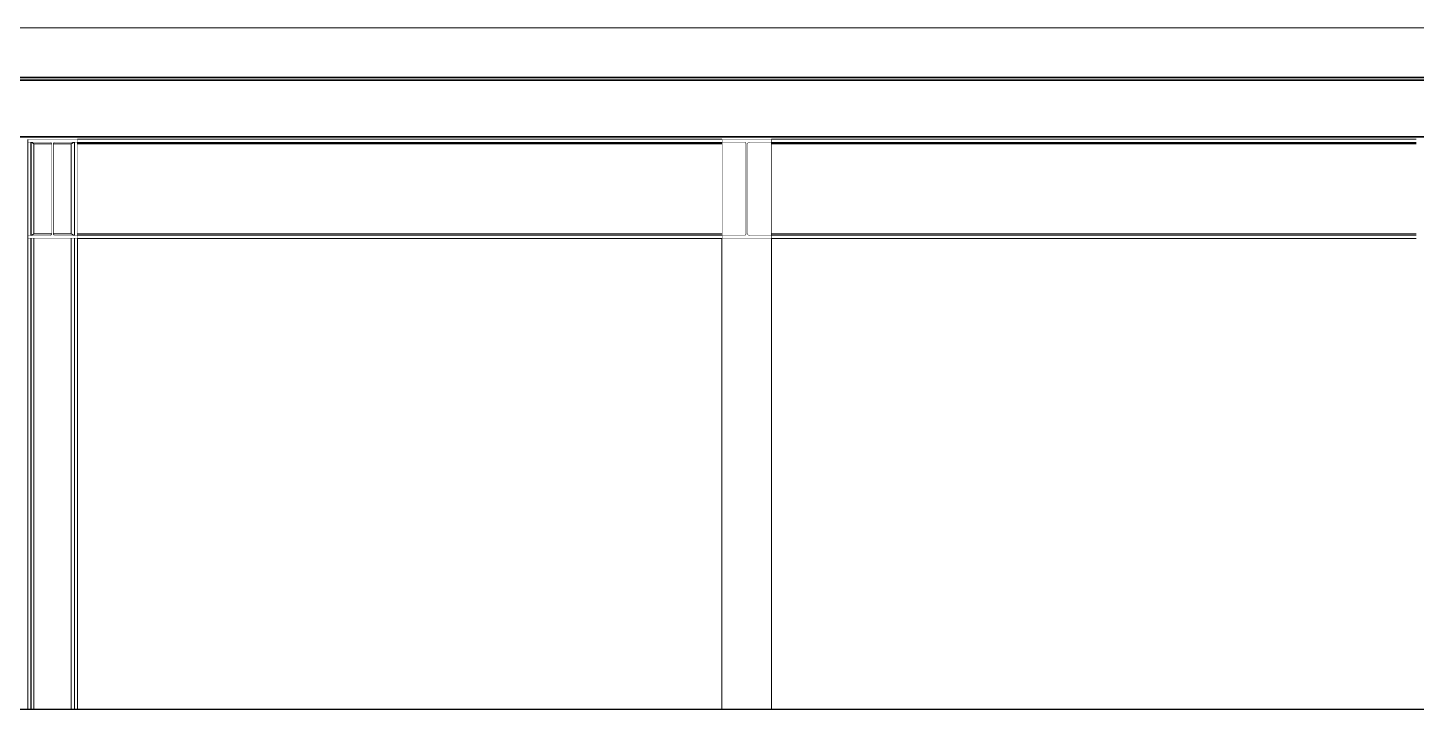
# Model space of a CAD drawing. Extents: x -3080 to 28500, y -1326 to 31609.
# Drawn here: x 16230 to 16790, y 27376 to 27651 of the extents above; entities that cross this region are included whole.
import ezdxf
from ezdxf.xclip import XClip

# ---------------------------------------------------------------- set-up
doc = ezdxf.new("R2010")
doc.units = 0
doc.header["$LTSCALE"] = 100
doc.header["$XCLIPFRAME"] = 2
doc.linetypes.add('188K-SM-07-F10-MECH-CR PIPE-Y2257103$0$X-S-FAB_SL ALL$0$Wipeout_Contour', pattern=[1, 0, -1])
for name, color, linetype in [('0-xref', 8, 'Continuous'), ('188K-SM-07-F10-MECH-CR PIPE-Y2257103$0$X-S-FAB_SL ALL$0$ASP_1', 1, 'Continuous'), ('188K-SM-07-F10-MECH-CR PIPE-Y2257103$0$X-S-FAB_SL ALL$0$Hattch', 7, 'Continuous'), ('188K-SM-07-F10-MECH-CR PIPE-Y2257103$0$X-S-FAB_SL ALL$0$S-BEAM', 7, 'Continuous'), ('188K-SM-07-F10-MECH-CR PIPE-Y2257103$0$X-S-FAB_SL ALL$0$S-COL', 7, 'Continuous'), ('188K-SM-07-F10-MECH-CR PIPE-Y2257103$0$X-S-FAB_SL ALL$0$S-SLAB', 7, 'Continuous')]:
    doc.layers.add(name, color=color, linetype=linetype)

# ---------------------------------------------------------------- blocks, each defined once
blk = doc.blocks.new('188K-SM-07-F10-MECH-CR PIPE-Y2257103$0$X-S-FAB_SL ALL$0$剖面元素_242_3', base_point=(23061.26, -8263.06))
at = {"layer": '188K-SM-07-F10-MECH-CR PIPE-Y2257103$0$X-S-FAB_SL ALL$0$S-SLAB', "color": 15, "lineweight": 0}
for p, q in [((40656.26, -6943.06), (24906.26, -6943.06)), ((40656.26, -6963.06), (24906.26, -6963.06))]:
    blk.add_line(p, q, dxfattribs=at)
blk = doc.blocks.new('188K-SM-07-F10-MECH-CR PIPE-Y2257103$0$X-S-FAB_SL ALL$0$剖面元素_1556_3', base_point=(23061.26, -8263.06))
at = {"layer": '188K-SM-07-F10-MECH-CR PIPE-Y2257103$0$X-S-FAB_SL ALL$0$S-BEAM', "color": 2, "lineweight": 0}
for p, q in [((39291.26, -6988.06), (39291.26, -6989.36)), ((39311.26, -6988.06), (39291.26, -6988.06)), ((39311.26, -6988.06), (39311.26, -6989.36)), ((39291.26, -7026.76), (39291.26, -7028.06)), ((39311.26, -7026.76), (39311.26, -7028.06)), ((39311.26, -7028.06), (39291.26, -7028.06))]:
    blk.add_line(p, q, dxfattribs=at)
at = {"layer": '188K-SM-07-F10-MECH-CR PIPE-Y2257103$0$X-S-FAB_SL ALL$0$S-BEAM', "color": 2, "lineweight": 0, "flags": 128}
for points in [[(39300.69, -6989.54), (39300.26, -6989.36), (39291.26, -6989.36)], [(39300.69, -6989.54), (39300.86, -6989.96), (39300.86, -7026.16), (39300.69, -7026.59)], [(39301.84, -6989.54), (39301.66, -6989.96), (39301.66, -7026.16), (39301.84, -7026.59)], [(39311.26, -6989.36), (39302.26, -6989.36), (39301.84, -6989.54)], [(39300.69, -7026.59), (39300.26, -7026.76), (39291.26, -7026.76)], [(39301.84, -7026.59), (39302.26, -7026.76), (39311.26, -7026.76)]]:
    blk.add_lwpolyline(points, dxfattribs=at)
blk = doc.blocks.new('188K-SM-07-F10-MECH-CR PIPE-Y2257103$0$X-S-FAB_SL ALL$0$剖面元素_1557_3', base_point=(23061.26, -8263.06))
at = {"layer": '188K-SM-07-F10-MECH-CR PIPE-Y2257103$0$X-S-FAB_SL ALL$0$S-BEAM', "color": 2, "lineweight": 0}
for p, q in [((39571.26, -6988.06), (39571.26, -6989.36)), ((39591.26, -6988.06), (39571.26, -6988.06)), ((39591.26, -6988.06), (39591.26, -6989.36)), ((39571.26, -7026.76), (39571.26, -7028.06)), ((39591.26, -7026.76), (39591.26, -7028.06)), ((39591.26, -7028.06), (39571.26, -7028.06))]:
    blk.add_line(p, q, dxfattribs=at)
at = {"layer": '188K-SM-07-F10-MECH-CR PIPE-Y2257103$0$X-S-FAB_SL ALL$0$S-BEAM', "color": 2, "lineweight": 0, "flags": 128}
for points in [[(39580.69, -6989.54), (39580.26, -6989.36), (39571.26, -6989.36)], [(39580.69, -6989.54), (39580.86, -6989.96), (39580.86, -7026.16), (39580.69, -7026.59)], [(39581.84, -6989.54), (39581.66, -6989.96), (39581.66, -7026.16), (39581.84, -7026.59)], [(39591.26, -6989.36), (39582.26, -6989.36), (39581.84, -6989.54)], [(39580.69, -7026.59), (39580.26, -7026.76), (39571.26, -7026.76)], [(39581.84, -7026.59), (39582.26, -7026.76), (39591.26, -7026.76)]]:
    blk.add_lwpolyline(points, dxfattribs=at)
blk = doc.blocks.new('188K-SM-07-F10-MECH-CR PIPE-Y2257103$0$X-S-FAB_SL ALL$0$剖面元素_2112_3', base_point=(23061.26, -8263.06))
at = {"color": 254, "linetype": '188K-SM-07-F10-MECH-CR PIPE-Y2257103$0$X-S-FAB_SL ALL$0$Wipeout_Contour', "lineweight": 0, "ltscale": 159647.805042}
blk.add_wipeout([(39292.46, -6989.36), (39291.26, -6989.36), (39291.26, -7026.76), (39292.46, -7026.76)], dxfattribs=at).dxf.layer = '188K-SM-07-F10-MECH-CR PIPE-Y2257103$0$X-S-FAB_SL ALL$0$Hattch'
at = {"color": 254, "linetype": '188K-SM-07-F10-MECH-CR PIPE-Y2257103$0$X-S-FAB_SL ALL$0$Wipeout_Contour', "lineweight": 0, "ltscale": 159721.837253}
blk.add_wipeout([(39311.26, -6989.36), (39310.06, -6989.36), (39310.06, -7026.76), (39311.26, -7026.76)], dxfattribs=at).dxf.layer = '188K-SM-07-F10-MECH-CR PIPE-Y2257103$0$X-S-FAB_SL ALL$0$Hattch'
at = {"color": 254, "linetype": '188K-SM-07-F10-MECH-CR PIPE-Y2257103$0$X-S-FAB_SL ALL$0$Wipeout_Contour', "lineweight": 0, "ltscale": 159729.638851}
blk.add_wipeout([(39291.26, -7218.06), (39292.46, -7218.06), (39292.46, -7028.06), (39291.26, -7028.06)], dxfattribs=at).dxf.layer = '188K-SM-07-F10-MECH-CR PIPE-Y2257103$0$X-S-FAB_SL ALL$0$Hattch'
at = {"color": 254, "linetype": '188K-SM-07-F10-MECH-CR PIPE-Y2257103$0$X-S-FAB_SL ALL$0$Wipeout_Contour', "lineweight": 0, "ltscale": 159803.633163}
blk.add_wipeout([(39310.06, -7218.06), (39311.26, -7218.06), (39311.26, -7028.06), (39310.06, -7028.06)], dxfattribs=at).dxf.layer = '188K-SM-07-F10-MECH-CR PIPE-Y2257103$0$X-S-FAB_SL ALL$0$Hattch'
at = {"color": 254, "linetype": '188K-SM-07-F10-MECH-CR PIPE-Y2257103$0$X-S-FAB_SL ALL$0$Wipeout_Contour', "lineweight": 0, "ltscale": 159669.265361}
blk.add_wipeout([(39293.76, -7026.16), (39300.86, -7026.16), (39300.86, -6989.96), (39293.76, -6989.96)], dxfattribs=at).dxf.layer = '188K-SM-07-F10-MECH-CR PIPE-Y2257103$0$X-S-FAB_SL ALL$0$Hattch'
at = {"color": 254, "linetype": '188K-SM-07-F10-MECH-CR PIPE-Y2257103$0$X-S-FAB_SL ALL$0$Wipeout_Contour', "lineweight": 0, "ltscale": 159800.928867}
blk.add_wipeout([(39309.89, -7218.06), (39310.06, -7218.06), (39310.06, -7028.06), (39309.89, -7028.06)], dxfattribs=at).dxf.layer = '188K-SM-07-F10-MECH-CR PIPE-Y2257103$0$X-S-FAB_SL ALL$0$Hattch'
at = {"color": 254, "linetype": '188K-SM-07-F10-MECH-CR PIPE-Y2257103$0$X-S-FAB_SL ALL$0$Wipeout_Contour', "lineweight": 0, "ltscale": 159719.131573}
blk.add_wipeout([(39310.06, -6989.36), (39309.89, -6989.36), (39309.89, -7026.76), (39310.06, -7026.76)], dxfattribs=at).dxf.layer = '188K-SM-07-F10-MECH-CR PIPE-Y2257103$0$X-S-FAB_SL ALL$0$Hattch'
at = {"color": 254, "linetype": '188K-SM-07-F10-MECH-CR PIPE-Y2257103$0$X-S-FAB_SL ALL$0$Wipeout_Contour', "lineweight": 0, "ltscale": 159799.649705}
blk.add_wipeout([(39309.41, -7218.06), (39309.89, -7218.06), (39309.89, -7028.06), (39309.41, -7028.06)], dxfattribs=at).dxf.layer = '188K-SM-07-F10-MECH-CR PIPE-Y2257103$0$X-S-FAB_SL ALL$0$Hattch'
at = {"color": 254, "linetype": '188K-SM-07-F10-MECH-CR PIPE-Y2257103$0$X-S-FAB_SL ALL$0$Wipeout_Contour', "lineweight": 0, "ltscale": 319435.808963}
blk.add_wipeout([(39309.41, -7026.58), (39309.42, -7026.59), (39309.84, -7026.76), (39309.89, -7026.76), (39309.89, -6989.36), (39309.84, -6989.36), (39309.42, -6989.54), (39309.41, -6989.54)], dxfattribs=at).dxf.layer = '188K-SM-07-F10-MECH-CR PIPE-Y2257103$0$X-S-FAB_SL ALL$0$Hattch'
at = {"color": 254, "linetype": '188K-SM-07-F10-MECH-CR PIPE-Y2257103$0$X-S-FAB_SL ALL$0$Wipeout_Contour', "lineweight": 0, "ltscale": 159797.434124}
blk.add_wipeout([(39308.76, -7218.06), (39309.41, -7218.06), (39309.41, -7028.06), (39308.76, -7028.06)], dxfattribs=at).dxf.layer = '188K-SM-07-F10-MECH-CR PIPE-Y2257103$0$X-S-FAB_SL ALL$0$Hattch'
at = {"color": 254, "linetype": '188K-SM-07-F10-MECH-CR PIPE-Y2257103$0$X-S-FAB_SL ALL$0$Wipeout_Contour', "lineweight": 0, "ltscale": 159715.634337}
blk.add_wipeout([(39308.76, -7026.16), (39309.41, -7026.58), (39309.41, -6989.54), (39308.76, -6989.96)], dxfattribs=at).dxf.layer = '188K-SM-07-F10-MECH-CR PIPE-Y2257103$0$X-S-FAB_SL ALL$0$Hattch'
at = {"color": 254, "linetype": '188K-SM-07-F10-MECH-CR PIPE-Y2257103$0$X-S-FAB_SL ALL$0$Wipeout_Contour', "lineweight": 0, "ltscale": 159766.636008}
blk.add_wipeout([(39293.76, -7028.06), (39293.76, -7218.06), (39308.76, -7218.06), (39308.76, -7028.06)], dxfattribs=at).dxf.layer = '188K-SM-07-F10-MECH-CR PIPE-Y2257103$0$X-S-FAB_SL ALL$0$Hattch'
at = {"color": 254, "linetype": '188K-SM-07-F10-MECH-CR PIPE-Y2257103$0$X-S-FAB_SL ALL$0$Wipeout_Contour', "lineweight": 0, "ltscale": 159654.006462}
blk.add_wipeout([(39293.76, -6989.96), (39293.11, -6989.54), (39293.11, -7026.58), (39293.76, -7026.16)], dxfattribs=at).dxf.layer = '188K-SM-07-F10-MECH-CR PIPE-Y2257103$0$X-S-FAB_SL ALL$0$Hattch'
at = {"color": 254, "linetype": '188K-SM-07-F10-MECH-CR PIPE-Y2257103$0$X-S-FAB_SL ALL$0$Wipeout_Contour', "lineweight": 0, "ltscale": 159700.374636}
blk.add_wipeout([(39301.66, -6989.96), (39301.66, -7026.16), (39308.76, -7026.16), (39308.76, -6989.96)], dxfattribs=at).dxf.layer = '188K-SM-07-F10-MECH-CR PIPE-Y2257103$0$X-S-FAB_SL ALL$0$Hattch'
at = {"layer": '188K-SM-07-F10-MECH-CR PIPE-Y2257103$0$X-S-FAB_SL ALL$0$S-COL', "color": 8, "lineweight": 0}
for p, q in [((39308.76, -7026.16), (39308.76, -6989.96)), ((39310.06, -7026.76), (39310.06, -6989.36)), ((39311.26, -7026.76), (39311.26, -6989.36)), ((39308.76, -7218.06), (39308.76, -7028.06)), ((39310.06, -7218.06), (39310.06, -7028.06)), ((39311.26, -7218.06), (39311.26, -7028.06))]:
    blk.add_line(p, q, dxfattribs=at)
at = {"color": 254, "linetype": '188K-SM-07-F10-MECH-CR PIPE-Y2257103$0$X-S-FAB_SL ALL$0$Wipeout_Contour', "lineweight": 0, "ltscale": 159735.837791}
blk.add_wipeout([(39293.11, -7218.06), (39293.76, -7218.06), (39293.76, -7028.06), (39293.11, -7028.06)], dxfattribs=at).dxf.layer = '188K-SM-07-F10-MECH-CR PIPE-Y2257103$0$X-S-FAB_SL ALL$0$Hattch'
at = {"color": 254, "linetype": '188K-SM-07-F10-MECH-CR PIPE-Y2257103$0$X-S-FAB_SL ALL$0$Wipeout_Contour', "lineweight": 0, "ltscale": 319303.476324}
blk.add_wipeout([(39292.64, -6989.36), (39292.64, -7026.76), (39292.69, -7026.76), (39293.11, -7026.59), (39293.11, -7026.58), (39293.11, -6989.54), (39293.11, -6989.54), (39292.69, -6989.36)], dxfattribs=at).dxf.layer = '188K-SM-07-F10-MECH-CR PIPE-Y2257103$0$X-S-FAB_SL ALL$0$Hattch'
at = {"color": 254, "linetype": '188K-SM-07-F10-MECH-CR PIPE-Y2257103$0$X-S-FAB_SL ALL$0$Wipeout_Contour', "lineweight": 0, "ltscale": 159733.622244}
blk.add_wipeout([(39292.64, -7218.06), (39293.11, -7218.06), (39293.11, -7028.06), (39292.64, -7028.06)], dxfattribs=at).dxf.layer = '188K-SM-07-F10-MECH-CR PIPE-Y2257103$0$X-S-FAB_SL ALL$0$Hattch'
at = {"color": 254, "linetype": '188K-SM-07-F10-MECH-CR PIPE-Y2257103$0$X-S-FAB_SL ALL$0$Wipeout_Contour', "lineweight": 0, "ltscale": 159732.343097}
blk.add_wipeout([(39292.46, -7218.06), (39292.64, -7218.06), (39292.64, -7028.06), (39292.46, -7028.06)], dxfattribs=at).dxf.layer = '188K-SM-07-F10-MECH-CR PIPE-Y2257103$0$X-S-FAB_SL ALL$0$Hattch'
at = {"color": 254, "linetype": '188K-SM-07-F10-MECH-CR PIPE-Y2257103$0$X-S-FAB_SL ALL$0$Wipeout_Contour', "lineweight": 0, "ltscale": 159650.510674}
blk.add_wipeout([(39292.46, -6989.36), (39292.46, -7026.76), (39292.64, -7026.76), (39292.64, -6989.36)], dxfattribs=at).dxf.layer = '188K-SM-07-F10-MECH-CR PIPE-Y2257103$0$X-S-FAB_SL ALL$0$Hattch'
at = {"layer": '188K-SM-07-F10-MECH-CR PIPE-Y2257103$0$X-S-FAB_SL ALL$0$S-COL', "color": 8, "lineweight": 0}
for p, q in [((39291.26, -7026.76), (39291.26, -6989.36)), ((39292.46, -7026.76), (39292.46, -6989.36)), ((39293.76, -7026.16), (39293.76, -6989.96)), ((39291.26, -7218.06), (39291.26, -7028.06)), ((39292.46, -7218.06), (39292.46, -7028.06)), ((39293.76, -7218.06), (39293.76, -7028.06))]:
    blk.add_line(p, q, dxfattribs=at)
blk = doc.blocks.new('188K-SM-07-F10-MECH-CR PIPE-Y2257103$0$X-S-FAB_SL ALL$0$剖面元素_2113_3', base_point=(23061.26, -8263.06))
at = {"color": 254, "linetype": '188K-SM-07-F10-MECH-CR PIPE-Y2257103$0$X-S-FAB_SL ALL$0$Wipeout_Contour', "lineweight": 0, "ltscale": 160868.803053}
blk.add_wipeout([(39571.26, -7218.06), (39591.26, -7218.06), (39591.26, -7028.06), (39571.26, -7028.06)], dxfattribs=at).dxf.layer = '188K-SM-07-F10-MECH-CR PIPE-Y2257103$0$X-S-FAB_SL ALL$0$Hattch'
at = {"color": 254, "linetype": '188K-SM-07-F10-MECH-CR PIPE-Y2257103$0$X-S-FAB_SL ALL$0$Wipeout_Contour', "lineweight": 0, "ltscale": 321549.702474}
blk.add_wipeout([(39580.26, -6989.36), (39571.26, -6989.36), (39571.26, -7026.76), (39580.26, -7026.76), (39580.69, -7026.59), (39580.86, -7026.16), (39580.86, -6989.96), (39580.69, -6989.54)], dxfattribs=at).dxf.layer = '188K-SM-07-F10-MECH-CR PIPE-Y2257103$0$X-S-FAB_SL ALL$0$Hattch'
at = {"layer": '188K-SM-07-F10-MECH-CR PIPE-Y2257103$0$X-S-FAB_SL ALL$0$S-COL', "color": 8, "lineweight": 0}
for p, q in [((39571.26, -7026.76), (39571.26, -6989.36)), ((39571.26, -7218.06), (39571.26, -7028.06))]:
    blk.add_line(p, q, dxfattribs=at)
at = {"color": 254, "linetype": '188K-SM-07-F10-MECH-CR PIPE-Y2257103$0$X-S-FAB_SL ALL$0$Wipeout_Contour', "lineweight": 0, "ltscale": 321600.492237}
blk.add_wipeout([(39581.66, -6989.96), (39581.66, -7026.16), (39581.84, -7026.59), (39582.26, -7026.76), (39591.26, -7026.76), (39591.26, -6989.36), (39582.26, -6989.36), (39581.84, -6989.54)], dxfattribs=at).dxf.layer = '188K-SM-07-F10-MECH-CR PIPE-Y2257103$0$X-S-FAB_SL ALL$0$Hattch'
at = {"layer": '188K-SM-07-F10-MECH-CR PIPE-Y2257103$0$X-S-FAB_SL ALL$0$S-COL', "color": 8, "lineweight": 0}
for p, q in [((39591.26, -7026.76), (39591.26, -6989.36)), ((39591.26, -7218.06), (39591.26, -7028.06))]:
    blk.add_line(p, q, dxfattribs=at)
blk = doc.blocks.new('188K-SM-07-F10-MECH-CR PIPE-Y2257103$0$X-S-FAB_SL ALL$0$剖面元素_2189_3', base_point=(23061.26, -8263.06))
at = {"color": 254, "linetype": '188K-SM-07-F10-MECH-CR PIPE-Y2257103$0$X-S-FAB_SL ALL$0$Wipeout_Contour', "lineweight": 0, "ltscale": 168576.746401}
blk.add_wipeout([(38161.26, -6987.26), (38161.26, -6988.06), (44952.76, -6988.06), (44952.76, -6987.26)], dxfattribs=at).dxf.layer = '188K-SM-07-F10-MECH-CR PIPE-Y2257103$0$X-S-FAB_SL ALL$0$Hattch'
at = {"color": 254, "linetype": '188K-SM-07-F10-MECH-CR PIPE-Y2257103$0$X-S-FAB_SL ALL$0$Wipeout_Contour', "lineweight": 0, "ltscale": 168576.450104}
blk.add_wipeout([(38161.26, -6987.18), (38161.26, -6987.26), (44952.76, -6987.26), (44952.76, -6987.18)], dxfattribs=at).dxf.layer = '188K-SM-07-F10-MECH-CR PIPE-Y2257103$0$X-S-FAB_SL ALL$0$Hattch'
at = {"color": 254, "linetype": '188K-SM-07-F10-MECH-CR PIPE-Y2257103$0$X-S-FAB_SL ALL$0$Wipeout_Contour', "lineweight": 0, "ltscale": 168576.349998}
blk.add_wipeout([(38161.26, -6986.96), (38161.26, -6987.18), (44952.76, -6987.18), (44952.76, -6986.96)], dxfattribs=at).dxf.layer = '188K-SM-07-F10-MECH-CR PIPE-Y2257103$0$X-S-FAB_SL ALL$0$Hattch'
at = {"color": 254, "linetype": '188K-SM-07-F10-MECH-CR PIPE-Y2257103$0$X-S-FAB_SL ALL$0$Wipeout_Contour', "lineweight": 0, "ltscale": 168568.749907}
blk.add_wipeout([(38161.26, -6964.36), (38161.26, -6986.96), (44952.76, -6986.96), (44952.76, -6964.36)], dxfattribs=at).dxf.layer = '188K-SM-07-F10-MECH-CR PIPE-Y2257103$0$X-S-FAB_SL ALL$0$Hattch'
at = {"layer": '188K-SM-07-F10-MECH-CR PIPE-Y2257103$0$X-S-FAB_SL ALL$0$S-BEAM', "color": 8, "lineweight": 0}
for p, q in [((38161.26, -6986.96), (44952.76, -6986.96)), ((38161.26, -6987.26), (44952.76, -6987.26)), ((39311.26, -6988.06), (39571.26, -6988.06)), ((39591.26, -6988.06), (39851.26, -6988.06))]:
    blk.add_line(p, q, dxfattribs=at)
at = {"color": 254, "linetype": '188K-SM-07-F10-MECH-CR PIPE-Y2257103$0$X-S-FAB_SL ALL$0$Wipeout_Contour', "lineweight": 0, "ltscale": 168561.149864}
blk.add_wipeout([(38161.26, -6964.15), (38161.26, -6964.36), (44952.76, -6964.36), (44952.76, -6964.15)], dxfattribs=at).dxf.layer = '188K-SM-07-F10-MECH-CR PIPE-Y2257103$0$X-S-FAB_SL ALL$0$Hattch'
at = {"color": 254, "linetype": '188K-SM-07-F10-MECH-CR PIPE-Y2257103$0$X-S-FAB_SL ALL$0$Wipeout_Contour', "lineweight": 0, "ltscale": 168561.050075}
blk.add_wipeout([(38161.26, -6964.06), (38161.26, -6964.15), (44952.76, -6964.15), (44952.76, -6964.06)], dxfattribs=at).dxf.layer = '188K-SM-07-F10-MECH-CR PIPE-Y2257103$0$X-S-FAB_SL ALL$0$Hattch'
at = {"color": 254, "linetype": '188K-SM-07-F10-MECH-CR PIPE-Y2257103$0$X-S-FAB_SL ALL$0$Wipeout_Contour', "lineweight": 0, "ltscale": 168560.754769}
blk.add_wipeout([(38161.26, -6963.26), (38161.26, -6964.06), (44952.76, -6964.06), (44952.76, -6963.26)], dxfattribs=at).dxf.layer = '188K-SM-07-F10-MECH-CR PIPE-Y2257103$0$X-S-FAB_SL ALL$0$Hattch'
at = {"layer": '188K-SM-07-F10-MECH-CR PIPE-Y2257103$0$X-S-FAB_SL ALL$0$S-BEAM', "color": 8, "lineweight": 0}
for p, q in [((38161.26, -6963.26), (44952.76, -6963.26)), ((38161.26, -6964.06), (44952.76, -6964.06)), ((38161.26, -6964.36), (44952.76, -6964.36))]:
    blk.add_line(p, q, dxfattribs=at)
blk = doc.blocks.new('188K-SM-07-F10-MECH-CR PIPE-Y2257103$0$X-S-FAB_SL ALL$0$A$C2e9ab586')
at = {"layer": '188K-SM-07-F10-MECH-CR PIPE-Y2257103$0$X-S-FAB_SL ALL$0$S-BEAM', "lineweight": 0}
for name in ['188K-SM-07-F10-MECH-CR PIPE-Y2257103$0$X-S-FAB_SL ALL$0$剖面元素_1556_3', '188K-SM-07-F10-MECH-CR PIPE-Y2257103$0$X-S-FAB_SL ALL$0$剖面元素_1557_3']:
    blk.add_blockref(name, (-28106.39, 285), dxfattribs=at)
at = {"layer": '188K-SM-07-F10-MECH-CR PIPE-Y2257103$0$X-S-FAB_SL ALL$0$S-SLAB', "lineweight": 0}
blk.add_blockref('188K-SM-07-F10-MECH-CR PIPE-Y2257103$0$X-S-FAB_SL ALL$0$剖面元素_242_3', (-28106.39, 285), dxfattribs=at)
at = {"layer": '188K-SM-07-F10-MECH-CR PIPE-Y2257103$0$X-S-FAB_SL ALL$0$S-COL', "lineweight": 0}
for name in ['188K-SM-07-F10-MECH-CR PIPE-Y2257103$0$X-S-FAB_SL ALL$0$剖面元素_2112_3', '188K-SM-07-F10-MECH-CR PIPE-Y2257103$0$X-S-FAB_SL ALL$0$剖面元素_2113_3']:
    blk.add_blockref(name, (-28106.39, 285), dxfattribs=at)
at = {"color": 254, "linetype": '188K-SM-07-F10-MECH-CR PIPE-Y2257103$0$X-S-FAB_SL ALL$0$Wipeout_Contour', "lineweight": 0, "ltscale": 159689.771907}
blk.add_wipeout([(-11865.81, 1558.52), (-11858.23, 1558.52), (-11857.81, 1558.7), (-11865.39, 1558.7)], dxfattribs=at).dxf.layer = '188K-SM-07-F10-MECH-CR PIPE-Y2257103$0$X-S-FAB_SL ALL$0$Hattch'
at = {"color": 254, "linetype": '188K-SM-07-F10-MECH-CR PIPE-Y2257103$0$X-S-FAB_SL ALL$0$Wipeout_Contour', "lineweight": 0, "ltscale": 161325.580889}
blk.add_wipeout([(-11576.39, 1558.7), (-11316.39, 1558.7), (-11316.39, 1560), (-11576.39, 1560)], dxfattribs=at).dxf.layer = '188K-SM-07-F10-MECH-CR PIPE-Y2257103$0$X-S-FAB_SL ALL$0$Hattch'
at = {"color": 254, "linetype": '188K-SM-07-F10-MECH-CR PIPE-Y2257103$0$X-S-FAB_SL ALL$0$Wipeout_Contour', "lineweight": 0, "ltscale": 159679.872585}
blk.add_wipeout([(-11874.96, 1521.3), (-11867.39, 1521.3), (-11866.96, 1521.48), (-11874.54, 1521.48)], dxfattribs=at).dxf.layer = '188K-SM-07-F10-MECH-CR PIPE-Y2257103$0$X-S-FAB_SL ALL$0$Hattch'
at = {"layer": '188K-SM-07-F10-MECH-CR PIPE-Y2257103$0$X-S-FAB_SL ALL$0$S-BEAM', "color": 8, "lineweight": 0}
for p, q in [((-11874.54, 1521.48), (-11874.96, 1521.3)), ((-11873.89, 1521.9), (-11874.54, 1521.48))]:
    blk.add_line(p, q, dxfattribs=at)
at = {"color": 254, "linetype": '188K-SM-07-F10-MECH-CR PIPE-Y2257103$0$X-S-FAB_SL ALL$0$Wipeout_Contour', "lineweight": 0, "ltscale": 159653.731144}
blk.add_wipeout([(-11867.39, 1558.7), (-11874.96, 1558.7), (-11874.54, 1558.52), (-11866.96, 1558.52)], dxfattribs=at).dxf.layer = '188K-SM-07-F10-MECH-CR PIPE-Y2257103$0$X-S-FAB_SL ALL$0$Hattch'
at = {"color": 254, "linetype": '188K-SM-07-F10-MECH-CR PIPE-Y2257103$0$X-S-FAB_SL ALL$0$Wipeout_Contour', "lineweight": 0, "ltscale": 161326.092333}
blk.add_wipeout([(-11576.39, 1558.52), (-11316.39, 1558.52), (-11316.39, 1558.7), (-11576.39, 1558.7)], dxfattribs=at).dxf.layer = '188K-SM-07-F10-MECH-CR PIPE-Y2257103$0$X-S-FAB_SL ALL$0$Hattch'
at = {"color": 254, "linetype": '188K-SM-07-F10-MECH-CR PIPE-Y2257103$0$X-S-FAB_SL ALL$0$Wipeout_Contour', "lineweight": 0, "ltscale": 159715.907449}
blk.add_wipeout([(-11858.23, 1521.48), (-11865.81, 1521.48), (-11865.39, 1521.3), (-11857.81, 1521.3)], dxfattribs=at).dxf.layer = '188K-SM-07-F10-MECH-CR PIPE-Y2257103$0$X-S-FAB_SL ALL$0$Hattch'
at = {"color": 254, "linetype": '188K-SM-07-F10-MECH-CR PIPE-Y2257103$0$X-S-FAB_SL ALL$0$Wipeout_Contour', "lineweight": 0, "ltscale": 199565.8667}
blk.add_wipeout([(-11874.54, 1558.52), (-11874.54, 1558.52), (-11873.89, 1558.1), (-11866.79, 1558.1), (-11866.96, 1558.52)], dxfattribs=at).dxf.layer = '188K-SM-07-F10-MECH-CR PIPE-Y2257103$0$X-S-FAB_SL ALL$0$Hattch'
at = {"color": 254, "linetype": '188K-SM-07-F10-MECH-CR PIPE-Y2257103$0$X-S-FAB_SL ALL$0$Wipeout_Contour', "lineweight": 0, "ltscale": 161326.300302}
blk.add_wipeout([(-11316.39, 1558.52), (-11576.39, 1558.52), (-11576.39, 1558.1), (-11316.39, 1558.1)], dxfattribs=at).dxf.layer = '188K-SM-07-F10-MECH-CR PIPE-Y2257103$0$X-S-FAB_SL ALL$0$Hattch'
at = {"color": 254, "linetype": '188K-SM-07-F10-MECH-CR PIPE-Y2257103$0$X-S-FAB_SL ALL$0$Wipeout_Contour', "lineweight": 0, "ltscale": 199646.180595}
blk.add_wipeout([(-11858.89, 1521.9), (-11865.99, 1521.9), (-11865.81, 1521.48), (-11858.23, 1521.48), (-11858.24, 1521.48)], dxfattribs=at).dxf.layer = '188K-SM-07-F10-MECH-CR PIPE-Y2257103$0$X-S-FAB_SL ALL$0$Hattch'
at = {"layer": '188K-SM-07-F10-MECH-CR PIPE-Y2257103$0$X-S-FAB_SL ALL$0$S-BEAM', "color": 8, "lineweight": 0}
for p, q in [((-11874.54, 1558.52), (-11874.96, 1558.7)), ((-11874.54, 1558.52), (-11873.89, 1558.1)), ((-11866.79, 1521.9), (-11873.89, 1521.9))]:
    blk.add_line(p, q, dxfattribs=at)
at = {"color": 254, "linetype": '188K-SM-07-F10-MECH-CR PIPE-Y2257103$0$X-S-FAB_SL ALL$0$Wipeout_Contour', "lineweight": 0, "ltscale": 199613.792468}
blk.add_wipeout([(-11865.81, 1558.52), (-11865.99, 1558.1), (-11858.89, 1558.1), (-11858.24, 1558.52), (-11858.23, 1558.52)], dxfattribs=at).dxf.layer = '188K-SM-07-F10-MECH-CR PIPE-Y2257103$0$X-S-FAB_SL ALL$0$Hattch'
at = {"color": 254, "linetype": '188K-SM-07-F10-MECH-CR PIPE-Y2257103$0$X-S-FAB_SL ALL$0$Wipeout_Contour', "lineweight": 0, "ltscale": 161339.026961}
blk.add_wipeout([(-11316.39, 1558.1), (-11576.39, 1558.1), (-11576.39, 1521.9), (-11316.39, 1521.9)], dxfattribs=at).dxf.layer = '188K-SM-07-F10-MECH-CR PIPE-Y2257103$0$X-S-FAB_SL ALL$0$Hattch'
at = {"color": 254, "linetype": '188K-SM-07-F10-MECH-CR PIPE-Y2257103$0$X-S-FAB_SL ALL$0$Wipeout_Contour', "lineweight": 0, "ltscale": 160249.723611}
blk.add_wipeout([(-11596.39, 1521.3), (-11856.39, 1521.3), (-11856.39, 1520), (-11596.39, 1520)], dxfattribs=at).dxf.layer = '188K-SM-07-F10-MECH-CR PIPE-Y2257103$0$X-S-FAB_SL ALL$0$Hattch'
at = {"layer": '188K-SM-07-F10-MECH-CR PIPE-Y2257103$0$X-S-FAB_SL ALL$0$S-BEAM', "color": 8, "lineweight": 0}
for p, q in [((-11873.89, 1558.1), (-11866.79, 1558.1)), ((-11316.39, 1558.7), (-11576.39, 1558.7)), ((-11316.39, 1558.1), (-11576.39, 1558.1))]:
    blk.add_line(p, q, dxfattribs=at)
at = {"color": 254, "linetype": '188K-SM-07-F10-MECH-CR PIPE-Y2257103$0$X-S-FAB_SL ALL$0$Wipeout_Contour', "lineweight": 0, "ltscale": 160222.642098}
blk.add_wipeout([(-11596.39, 1560), (-11856.39, 1560), (-11856.39, 1558.7), (-11596.39, 1558.7)], dxfattribs=at).dxf.layer = '188K-SM-07-F10-MECH-CR PIPE-Y2257103$0$X-S-FAB_SL ALL$0$Hattch'
at = {"color": 254, "linetype": '188K-SM-07-F10-MECH-CR PIPE-Y2257103$0$X-S-FAB_SL ALL$0$Wipeout_Contour', "lineweight": 0, "ltscale": 160249.205883}
blk.add_wipeout([(-11856.39, 1521.48), (-11856.39, 1521.3), (-11596.39, 1521.3), (-11596.39, 1521.48)], dxfattribs=at).dxf.layer = '188K-SM-07-F10-MECH-CR PIPE-Y2257103$0$X-S-FAB_SL ALL$0$Hattch'
at = {"color": 254, "linetype": '188K-SM-07-F10-MECH-CR PIPE-Y2257103$0$X-S-FAB_SL ALL$0$Wipeout_Contour', "lineweight": 0, "ltscale": 161351.754066}
blk.add_wipeout([(-11576.39, 1521.9), (-11576.39, 1521.48), (-11316.39, 1521.48), (-11316.39, 1521.9)], dxfattribs=at).dxf.layer = '188K-SM-07-F10-MECH-CR PIPE-Y2257103$0$X-S-FAB_SL ALL$0$Hattch'
at = {"color": 254, "linetype": '188K-SM-07-F10-MECH-CR PIPE-Y2257103$0$X-S-FAB_SL ALL$0$Wipeout_Contour', "lineweight": 0, "ltscale": 160248.995416}
blk.add_wipeout([(-11856.39, 1521.9), (-11856.39, 1521.48), (-11596.39, 1521.48), (-11596.39, 1521.9)], dxfattribs=at).dxf.layer = '188K-SM-07-F10-MECH-CR PIPE-Y2257103$0$X-S-FAB_SL ALL$0$Hattch'
at = {"color": 254, "linetype": '188K-SM-07-F10-MECH-CR PIPE-Y2257103$0$X-S-FAB_SL ALL$0$Wipeout_Contour', "lineweight": 0, "ltscale": 161351.963096}
blk.add_wipeout([(-11576.39, 1521.48), (-11576.39, 1521.3), (-11316.39, 1521.3), (-11316.39, 1521.48)], dxfattribs=at).dxf.layer = '188K-SM-07-F10-MECH-CR PIPE-Y2257103$0$X-S-FAB_SL ALL$0$Hattch'
at = {"color": 254, "linetype": '188K-SM-07-F10-MECH-CR PIPE-Y2257103$0$X-S-FAB_SL ALL$0$Wipeout_Contour', "lineweight": 0, "ltscale": 160236.180716}
blk.add_wipeout([(-11856.39, 1558.1), (-11856.39, 1521.9), (-11596.39, 1521.9), (-11596.39, 1558.1)], dxfattribs=at).dxf.layer = '188K-SM-07-F10-MECH-CR PIPE-Y2257103$0$X-S-FAB_SL ALL$0$Hattch'
at = {"color": 254, "linetype": '188K-SM-07-F10-MECH-CR PIPE-Y2257103$0$X-S-FAB_SL ALL$0$Wipeout_Contour', "lineweight": 0, "ltscale": 161352.47728}
blk.add_wipeout([(-11576.39, 1521.3), (-11576.39, 1520), (-11316.39, 1520), (-11316.39, 1521.3)], dxfattribs=at).dxf.layer = '188K-SM-07-F10-MECH-CR PIPE-Y2257103$0$X-S-FAB_SL ALL$0$Hattch'
at = {"layer": '188K-SM-07-F10-MECH-CR PIPE-Y2257103$0$X-S-FAB_SL ALL$0$S-BEAM', "color": 8, "lineweight": 0}
for p, q in [((-11858.89, 1521.9), (-11865.99, 1521.9)), ((-11858.24, 1521.48), (-11858.89, 1521.9)), ((-11857.81, 1521.3), (-11858.23, 1521.48)), ((-11596.39, 1521.9), (-11856.39, 1521.9)), ((-11596.39, 1521.3), (-11856.39, 1521.3)), ((-11596.39, 1520), (-11856.39, 1520)), ((-11316.39, 1521.9), (-11576.39, 1521.9)), ((-11316.39, 1521.3), (-11576.39, 1521.3)), ((-11316.39, 1520), (-11576.39, 1520))]:
    blk.add_line(p, q, dxfattribs=at)
at = {"color": 254, "linetype": '188K-SM-07-F10-MECH-CR PIPE-Y2257103$0$X-S-FAB_SL ALL$0$Wipeout_Contour', "lineweight": 0, "ltscale": 160223.366461}
blk.add_wipeout([(-11856.39, 1558.52), (-11856.39, 1558.1), (-11596.39, 1558.1), (-11596.39, 1558.52)], dxfattribs=at).dxf.layer = '188K-SM-07-F10-MECH-CR PIPE-Y2257103$0$X-S-FAB_SL ALL$0$Hattch'
at = {"color": 254, "linetype": '188K-SM-07-F10-MECH-CR PIPE-Y2257103$0$X-S-FAB_SL ALL$0$Wipeout_Contour', "lineweight": 0, "ltscale": 160223.157061}
blk.add_wipeout([(-11856.39, 1558.7), (-11856.39, 1558.52), (-11596.39, 1558.52), (-11596.39, 1558.7)], dxfattribs=at).dxf.layer = '188K-SM-07-F10-MECH-CR PIPE-Y2257103$0$X-S-FAB_SL ALL$0$Hattch'
at = {"layer": '188K-SM-07-F10-MECH-CR PIPE-Y2257103$0$X-S-FAB_SL ALL$0$S-BEAM', "color": 8, "lineweight": 0}
for p, q in [((-11865.99, 1558.1), (-11858.89, 1558.1)), ((-11858.89, 1558.1), (-11858.24, 1558.52)), ((-11857.81, 1558.7), (-11858.23, 1558.52)), ((-11596.39, 1558.7), (-11856.39, 1558.7)), ((-11596.39, 1558.1), (-11856.39, 1558.1))]:
    blk.add_line(p, q, dxfattribs=at)
at = {"layer": '188K-SM-07-F10-MECH-CR PIPE-Y2257103$0$X-S-FAB_SL ALL$0$S-BEAM', "lineweight": 0}
blk.add_blockref('188K-SM-07-F10-MECH-CR PIPE-Y2257103$0$X-S-FAB_SL ALL$0$剖面元素_2189_3', (-28106.39, 285), dxfattribs=at)
blk = doc.blocks.new('188K-SM-07-F10-MECH-CR PIPE-Y2257103$0$X-S-FAB_SL ALL')
at = {"layer": '188K-SM-07-F10-MECH-CR PIPE-Y2257103$0$X-S-FAB_SL ALL$0$ASP_1'}
blk.add_blockref('188K-SM-07-F10-MECH-CR PIPE-Y2257103$0$X-S-FAB_SL ALL$0$A$C2e9ab586', (23632.864, -73288.977), dxfattribs=at)
blk.add_line((-2728.521, -71958.977), (19076.479, -71958.977), dxfattribs=at)
blk = doc.blocks.new('188K-SM-07-F10-MECH-CR PIPE-Y2257103')
ref = blk.add_blockref('188K-SM-07-F10-MECH-CR PIPE-Y2257103$0$X-S-FAB_SL ALL', (4473.521, 99334.763))
XClip(ref).set_block_clipping_path([(-7553.4648570136, -75341.9369645483), (24026.2025623869, -67725.7696244382)])

msp = doc.modelspace()

# ---------------------------------------------------------------- block references
at = {"layer": '0-xref'}
msp.add_blockref('188K-SM-07-F10-MECH-CR PIPE-Y2257103', (0, 0), dxfattribs=at)

doc.saveas('drawing.dxf')
